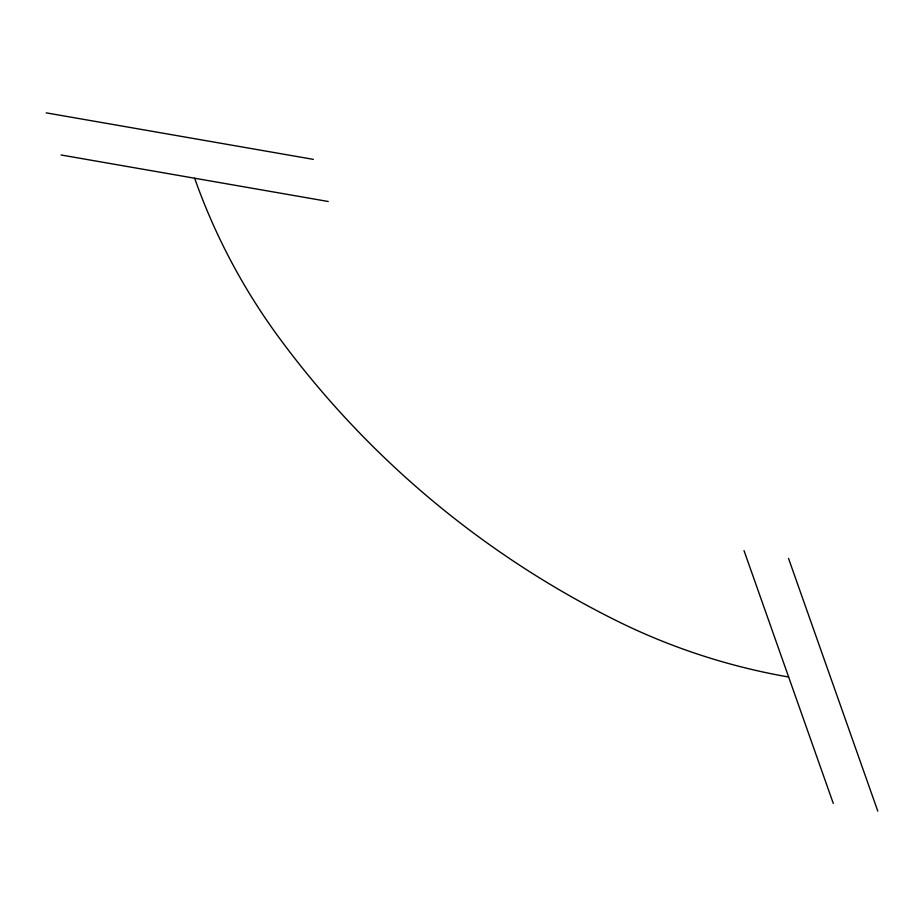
<?xml version="1.0" encoding="UTF-8"?>
<svg xmlns="http://www.w3.org/2000/svg" width="924" height="924" viewBox="0 0 924 924"><rect width="100%" height="100%" fill="white"/><g stroke="black" fill="none" stroke-linecap="round" stroke-linejoin="round"><path stroke-width="1.39" d="M46.2 112.855L313.34 159.367M61.076 154.978L328.216 201.49M788.53 558.385L877.8 811.145M744.016 550.635L833.275 803.395M788.646 677.015A636.959 625.04 -27.5 0 1 616.089 620.501A962.265 944.27 -27.5 0 1 278.782 337.272A636.959 625.04 -27.5 0 1 194.641 178.228"/></g></svg>
